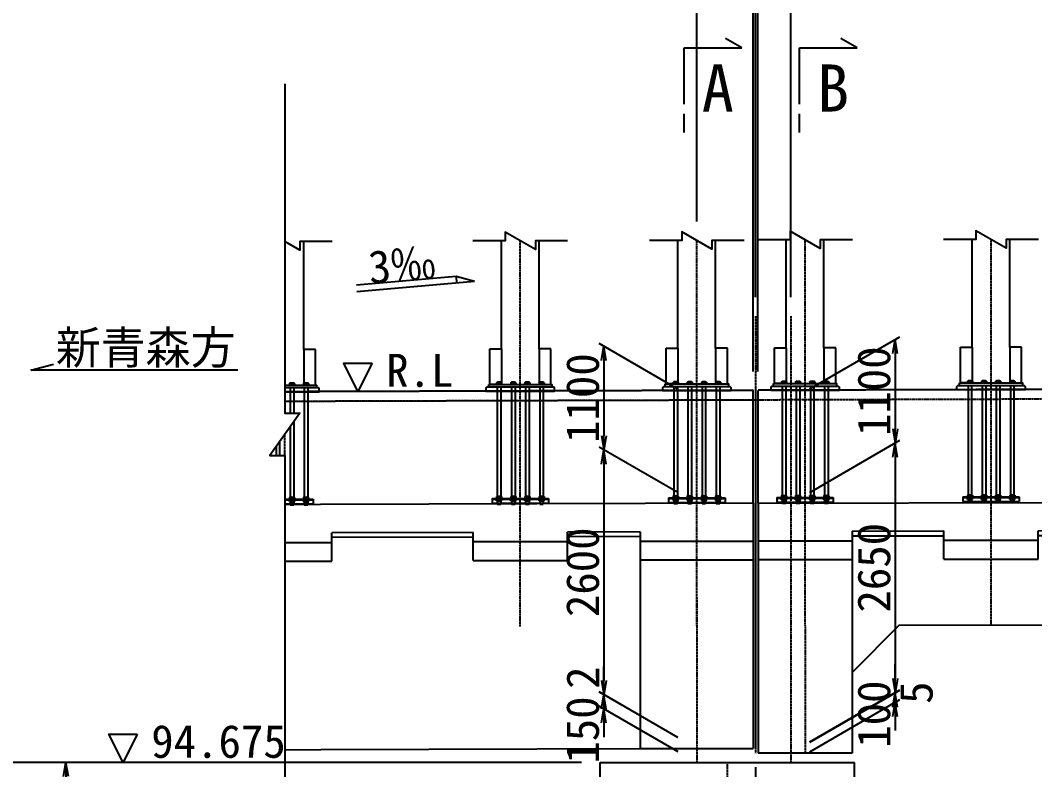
# Model space of a CAD drawing. Header units: millimetres. Extents: x -154198 to 210257, y -78304 to 147765.
# Drawn here: x 7135 to 17909, y -22296 to -14336 of the extents above; entities that cross this region are included whole.
import ezdxf
from ezdxf.enums import TextEntityAlignment as Align

# ---------------------------------------------------------------- set-up
doc = ezdxf.new("R2010")
doc.units = ezdxf.units.MM
doc.header["$LTSCALE"] = 0.25
doc.set_wipeout_variables(frame=1)
doc.linetypes.add('CENTER', pattern=[50.8, 31.75, -6.35, 6.35, -6.35])
doc.linetypes.add('HIDDEN', pattern=[9.525, 6.35, -3.175])
doc.layers.get('Defpoints').update_dxf_attribs({"color": 171})
for name, color, linetype in [('D-BMK', 2, 'CENTER'), ('D-BMK-軌道中心線', 6, 'CENTER'), ('D-DCR-HCH1', 4, 'Continuous'), ('D-STR-DIM', 7, 'Continuous'), ('D-STR-HTXT', 3, 'Continuous'), ('D-STR-STR1-上部工', 4, 'Continuous'), ('D-STR-STR1-下部工', 1, 'Continuous'), ('D-STR-STRD-プレート', 5, 'Continuous'), ('D-STR-STRD-ボルト', 5, 'Continuous'), ('D-STR-TXT', 3, 'Continuous')]:
    doc.layers.add(name, color=color, linetype=linetype)
doc.layers.add('D-WORK', color=191, linetype='Continuous', plot=False)
doc.styles.add('MSゴシック_10', font='MS Gothic.ttf')
doc.dimstyles.new('DIM-100', dxfattribs={"dimscale": 100, "dimtxt": 3.5, "dimasz": 1.5, "dimexe": 0.5, "dimexo": 2, "dimgap": 0.5, "dimtad": 1, "dimdec": 0, "dimzin": 0, "dimdsep": 46, "dimtxsty": 'MSゴシック_10', "dimblk": 'OPEN', "dimcen": 0.09, "dimclrd": 256, "dimclre": 256, "dimclrt": 3, "dimaunit": 1, "dimadec": 4, "dimazin": 0, "dimtfac": 1, "dimtdec": 0, "dimtix": 1, "dimtmove": 2, "dimatfit": 3, "dimldrblk": 'NONE', "dimfxl": 1, "dimtolj": 1, "dimtzin": 0, "dimarcsym": 0})

# ---------------------------------------------------------------- blocks, each defined once
blk = doc.blocks.new('_Open')
at = {"color": 0, "linetype": 'ByBlock', "lineweight": -2}
for p, q in [((-1, 0.167), (0, 0)), ((-1, -0.167), (0, 0)), ((0, 0), (-1, 0))]:
    blk.add_line(p, q, dxfattribs=at)
blk = doc.blocks.new('*D13')
at = {"layer": 'D-STR-DIM', "lineweight": -2, "transparency": 16777216}
for p, q in [((14120, -18253), (13284, -17770)), ((13334, -17949), (13334, -18749)), ((14120, -19353), (13284, -18870))]:
    blk.add_line(p, q, dxfattribs=at)
at = {"layer": 'Defpoints', "color": 0, "transparency": 16777216}
for p in [(14320, -18368), (13334, -18899), (14320, -19468)]:
    blk.add_point(p, dxfattribs=at)
at = {"layer": 'D-STR-DIM', "lineweight": -2, "transparency": 16777216, "xscale": 150, "yscale": 150, "zscale": 150}
for p, rotation in [((13334, -17799), 90), ((13334, -18899), 270)]:
    blk.add_blockref('_Open', p, dxfattribs=dict(at, rotation=rotation))
at = {"layer": 'D-STR-DIM', "color": 3, "transparency": 16777216, "insert": (13109, -18349), "char_height": 350, "attachment_point": 5, "rotation": 90, "style": 'MSゴシック_10'}
blk.add_mtext('\\A1;1100', dxfattribs=at)
blk = doc.blocks.new('_None')
blk = doc.blocks.new('*D14')
at = {"layer": 'D-STR-DIM', "lineweight": -2, "transparency": 16777216}
for p, q in [((14120, -19353), (13284, -18870)), ((13334, -19049), (13334, -21349)), ((14120, -21953), (13284, -21470))]:
    blk.add_line(p, q, dxfattribs=at)
at = {"layer": 'Defpoints', "color": 0, "transparency": 16777216}
for p in [(14320, -19468), (13334, -21499), (14320, -22068)]:
    blk.add_point(p, dxfattribs=at)
at = {"layer": 'D-STR-DIM', "lineweight": -2, "transparency": 16777216, "xscale": 150, "yscale": 150, "zscale": 150}
for p, rotation in [((13334, -18899), 90), ((13334, -21499), 270)]:
    blk.add_blockref('_Open', p, dxfattribs=dict(at, rotation=rotation))
at = {"layer": 'D-STR-DIM', "color": 3, "transparency": 16777216, "insert": (13109, -20199), "char_height": 350, "attachment_point": 5, "rotation": 90, "style": 'MSゴシック_10'}
blk.add_mtext('\\A1;2600', dxfattribs=at)
blk = doc.blocks.new('*D15')
at = {"layer": 'D-STR-DIM', "lineweight": -2, "transparency": 16777216}
for p, q in [((13334, -21349), (13334, -21199)), ((14120, -21953), (13284, -21470)), ((14120, -21955), (13284, -21471)), ((13334, -21500), (13334, -21499)), ((13334, -21650), (13334, -21800))]:
    blk.add_line(p, q, dxfattribs=at)
at = {"layer": 'Defpoints', "color": 0, "transparency": 16777216}
for p in [(13334, -21499), (14320, -22068), (14320, -22070)]:
    blk.add_point(p, dxfattribs=at)
at = {"layer": 'D-STR-DIM', "lineweight": -2, "transparency": 16777216, "xscale": 150, "yscale": 150, "zscale": 150}
for p, rotation in [((13334, -21499), 270), ((13334, -21500), 90)]:
    blk.add_blockref('_Open', p, dxfattribs=dict(at, rotation=rotation))
at = {"layer": 'D-STR-DIM', "color": 3, "transparency": 16777216, "insert": (13109, -21319), "char_height": 350, "attachment_point": 5, "rotation": 90, "style": 'MSゴシック_10'}
blk.add_mtext('\\A1;2', dxfattribs=at)
blk = doc.blocks.new('*D16')
at = {"layer": 'D-STR-DIM', "lineweight": -2, "transparency": 16777216}
for p, q in [((15520, -18250), (16478, -17697)), ((16428, -17876), (16428, -18676)), ((15520, -19350), (16478, -18797))]:
    blk.add_line(p, q, dxfattribs=at)
at = {"layer": 'Defpoints', "color": 0, "transparency": 16777216}
for p in [(15320, -18365), (16428, -18826), (15320, -19465)]:
    blk.add_point(p, dxfattribs=at)
at = {"layer": 'D-STR-DIM', "lineweight": -2, "transparency": 16777216, "xscale": 150, "yscale": 150, "zscale": 150}
for p, rotation in [((16428, -17726), 90), ((16428, -18826), 270)]:
    blk.add_blockref('_Open', p, dxfattribs=dict(at, rotation=rotation))
at = {"layer": 'D-STR-DIM', "color": 3, "transparency": 16777216, "insert": (16203, -18276), "char_height": 350, "attachment_point": 5, "rotation": 90, "style": 'MSゴシック_10'}
blk.add_mtext('\\A1;1100', dxfattribs=at)
blk = doc.blocks.new('*D17')
at = {"layer": 'D-STR-DIM', "lineweight": -2, "transparency": 16777216}
for p, q in [((15520, -19350), (16478, -18797)), ((16428, -18976), (16428, -21326)), ((15520, -22000), (16478, -21447))]:
    blk.add_line(p, q, dxfattribs=at)
at = {"layer": 'Defpoints', "color": 0, "transparency": 16777216}
for p in [(15320, -19465), (16428, -21476), (15320, -22115)]:
    blk.add_point(p, dxfattribs=at)
at = {"layer": 'D-STR-DIM', "lineweight": -2, "transparency": 16777216, "xscale": 150, "yscale": 150, "zscale": 150}
for p, rotation in [((16428, -18826), 90), ((16428, -21476), 270)]:
    blk.add_blockref('_Open', p, dxfattribs=dict(at, rotation=rotation))
at = {"layer": 'D-STR-DIM', "color": 3, "transparency": 16777216, "insert": (16203, -20151), "char_height": 350, "attachment_point": 5, "rotation": 90, "style": 'MSゴシック_10'}
blk.add_mtext('\\A1;2650', dxfattribs=at)
blk = doc.blocks.new('*D18')
at = {"layer": 'D-STR-DIM', "lineweight": -2, "transparency": 16777216}
for p, q in [((13095, -22220), (6870, -22220)), ((6920, -22370), (6920, -29670)), ((11445, -29820), (6870, -29820))]:
    blk.add_line(p, q, dxfattribs=at)
at = {"layer": 'Defpoints', "color": 0, "transparency": 16777216}
for p in [(13295, -22220), (6920, -29820), (11645, -29820)]:
    blk.add_point(p, dxfattribs=at)
at = {"layer": 'D-STR-DIM', "lineweight": -2, "transparency": 16777216, "xscale": 150, "yscale": 150, "zscale": 150}
for p, rotation in [((6920, -22220), 90), ((6920, -29820), 270)]:
    blk.add_blockref('_Open', p, dxfattribs=dict(at, rotation=rotation))
at = {"layer": 'D-STR-DIM', "color": 3, "transparency": 16777216, "insert": (6695, -26020), "char_height": 350, "attachment_point": 5, "rotation": 90, "style": 'MSゴシック_10'}
blk.add_mtext('\\A1;7600', dxfattribs=at)
blk = doc.blocks.new('*D20')
at = {"layer": 'D-STR-DIM', "lineweight": -2, "transparency": 16777216}
for p, q in [((13095, -22220), (7570, -22220)), ((7620, -22370), (7620, -24070)), ((13095, -24220), (7570, -24220))]:
    blk.add_line(p, q, dxfattribs=at)
at = {"layer": 'Defpoints', "color": 0, "transparency": 16777216}
for p in [(13295, -22220), (7620, -24220), (13295, -24220)]:
    blk.add_point(p, dxfattribs=at)
at = {"layer": 'D-STR-DIM', "lineweight": -2, "transparency": 16777216, "xscale": 150, "yscale": 150, "zscale": 150}
for p, rotation in [((7620, -22220), 90), ((7620, -24220), 270)]:
    blk.add_blockref('_Open', p, dxfattribs=dict(at, rotation=rotation))
at = {"layer": 'D-STR-DIM', "color": 3, "transparency": 16777216, "insert": (7395, -23220), "char_height": 350, "attachment_point": 5, "rotation": 90, "style": 'MSゴシック_10'}
blk.add_mtext('\\A1;2000', dxfattribs=at)
blk = doc.blocks.new('*D23')
at = {"layer": 'D-STR-DIM', "lineweight": -2, "transparency": 16777216}
for p, q in [((14920, -18066), (14920, -13323)), ((14770, -13373), (10095, -13373))]:
    blk.add_line(p, q, dxfattribs=at)
at = {"layer": 'Defpoints', "color": 0, "transparency": 16777216}
for p in [(9945, -13373), (9945, -13373), (14920, -18266)]:
    blk.add_point(p, dxfattribs=at)
at = {"layer": 'D-STR-DIM', "lineweight": -2, "transparency": 16777216, "xscale": 150, "yscale": 150, "zscale": 150, "rotation": 180}
blk.add_blockref('_Open', (9945, -13373), dxfattribs=at)
at = {"layer": 'D-STR-DIM', "lineweight": -2, "transparency": 16777216, "xscale": 150, "yscale": 150, "zscale": 150}
blk.add_blockref('_Open', (14920, -13373), dxfattribs=at)
at = {"layer": 'D-STR-DIM', "color": 3, "transparency": 16777216, "insert": (12353, -13148), "char_height": 350, "attachment_point": 5, "style": 'MSゴシック_10'}
blk.add_mtext('\\A1;19950', dxfattribs=at)
blk = doc.blocks.new('*D24')
at = {"layer": 'D-STR-DIM', "lineweight": -2, "transparency": 16777216}
for p, q in [((14945, -17277), (14945, -12623)), ((15095, -12673), (19795, -12673))]:
    blk.add_line(p, q, dxfattribs=at)
at = {"layer": 'Defpoints', "color": 0, "transparency": 16777216}
for p in [(19945, -12673), (19945, -12673), (14945, -17477)]:
    blk.add_point(p, dxfattribs=at)
at = {"layer": 'D-STR-DIM', "lineweight": -2, "transparency": 16777216, "xscale": 150, "yscale": 150, "zscale": 150, "rotation": 180}
blk.add_blockref('_Open', (14945, -12673), dxfattribs=at)
at = {"layer": 'D-STR-DIM', "lineweight": -2, "transparency": 16777216, "xscale": 150, "yscale": 150, "zscale": 150}
blk.add_blockref('_Open', (19945, -12673), dxfattribs=at)
at = {"layer": 'D-STR-DIM', "color": 3, "transparency": 16777216, "insert": (17445, -12448), "char_height": 350, "attachment_point": 5, "style": 'MSゴシック_10'}
blk.add_mtext('\\A1;10000', dxfattribs=at)
blk = doc.blocks.new('*D25')
at = {"layer": 'D-STR-DIM', "lineweight": -2, "transparency": 16777216}
for p, q in [((14795, -12673), (10095, -12673)), ((14945, -17277), (14945, -12623))]:
    blk.add_line(p, q, dxfattribs=at)
at = {"layer": 'Defpoints', "color": 0, "transparency": 16777216}
for p in [(9945, -12673), (9945, -12673), (14945, -17477)]:
    blk.add_point(p, dxfattribs=at)
at = {"layer": 'D-STR-DIM', "lineweight": -2, "transparency": 16777216, "xscale": 150, "yscale": 150, "zscale": 150, "rotation": 180}
blk.add_blockref('_Open', (9945, -12673), dxfattribs=at)
at = {"layer": 'D-STR-DIM', "lineweight": -2, "transparency": 16777216, "xscale": 150, "yscale": 150, "zscale": 150}
blk.add_blockref('_Open', (14945, -12673), dxfattribs=at)
at = {"layer": 'D-STR-DIM', "color": 3, "transparency": 16777216, "insert": (12445, -12448), "char_height": 350, "attachment_point": 5, "style": 'MSゴシック_10'}
blk.add_mtext('\\A1;20000', dxfattribs=at)
blk = doc.blocks.new('*D26')
at = {"layer": 'D-STR-DIM', "lineweight": -2, "transparency": 16777216}
for p, q in [((14970, -18066), (14970, -13323)), ((15120, -13373), (19795, -13373))]:
    blk.add_line(p, q, dxfattribs=at)
at = {"layer": 'Defpoints', "color": 0, "transparency": 16777216}
for p in [(19945, -13373), (19945, -13373), (14970, -18266)]:
    blk.add_point(p, dxfattribs=at)
at = {"layer": 'D-STR-DIM', "lineweight": -2, "transparency": 16777216, "xscale": 150, "yscale": 150, "zscale": 150, "rotation": 180}
blk.add_blockref('_Open', (14970, -13373), dxfattribs=at)
at = {"layer": 'D-STR-DIM', "lineweight": -2, "transparency": 16777216, "xscale": 150, "yscale": 150, "zscale": 150}
blk.add_blockref('_Open', (19945, -13373), dxfattribs=at)
at = {"layer": 'D-STR-DIM', "color": 3, "transparency": 16777216, "insert": (17803, -13148), "char_height": 350, "attachment_point": 5, "style": 'MSゴシック_10'}
blk.add_mtext('\\A1;9950', dxfattribs=at)
blk = doc.blocks.new('*D27')
at = {"layer": 'D-STR-DIM', "lineweight": -2, "transparency": 16777216}
for p, q in [((14920, -18066), (14920, -13323)), ((14945, -17277), (14945, -13323)), ((14770, -13373), (14620, -13373)), ((14945, -13373), (14920, -13373)), ((15095, -13373), (15245, -13373))]:
    blk.add_line(p, q, dxfattribs=at)
at = {"layer": 'Defpoints', "color": 0, "transparency": 16777216}
for p in [(14920, -13373), (14945, -17477), (14920, -18266)]:
    blk.add_point(p, dxfattribs=at)
at = {"layer": 'D-STR-DIM', "lineweight": -2, "transparency": 16777216, "xscale": 150, "yscale": 150, "zscale": 150}
blk.add_blockref('_Open', (14920, -13373), dxfattribs=at)
at = {"layer": 'D-STR-DIM', "lineweight": -2, "transparency": 16777216, "xscale": 150, "yscale": 150, "zscale": 150, "rotation": 180}
blk.add_blockref('_Open', (14945, -13373), dxfattribs=at)
at = {"layer": 'D-STR-DIM', "color": 3, "transparency": 16777216, "insert": (14630, -13148), "char_height": 350, "attachment_point": 5, "style": 'MSゴシック_10'}
blk.add_mtext('\\A1;25', dxfattribs=at)
blk = doc.blocks.new('*D28')
at = {"layer": 'D-STR-DIM', "lineweight": -2, "transparency": 16777216}
for p, q in [((14945, -17277), (14945, -13323)), ((14970, -18066), (14970, -13323)), ((14795, -13373), (14645, -13373)), ((14970, -13373), (14945, -13373)), ((15120, -13373), (15270, -13373))]:
    blk.add_line(p, q, dxfattribs=at)
at = {"layer": 'Defpoints', "color": 0, "transparency": 16777216}
for p in [(14945, -13373), (14945, -17477), (14970, -18266)]:
    blk.add_point(p, dxfattribs=at)
at = {"layer": 'D-STR-DIM', "lineweight": -2, "transparency": 16777216, "xscale": 150, "yscale": 150, "zscale": 150}
blk.add_blockref('_Open', (14945, -13373), dxfattribs=at)
at = {"layer": 'D-STR-DIM', "lineweight": -2, "transparency": 16777216, "xscale": 150, "yscale": 150, "zscale": 150, "rotation": 180}
blk.add_blockref('_Open', (14970, -13373), dxfattribs=at)
at = {"layer": 'D-STR-DIM', "color": 3, "transparency": 16777216, "insert": (15250, -13148), "char_height": 350, "attachment_point": 5, "style": 'MSゴシック_10'}
blk.add_mtext('\\A1;25', dxfattribs=at)
blk = doc.blocks.new('*D29')
at = {"layer": 'D-STR-DIM', "lineweight": -2, "transparency": 16777216}
for p, q in [((15320, -17277), (15320, -14023)), ((15470, -14073), (19795, -14073))]:
    blk.add_line(p, q, dxfattribs=at)
at = {"layer": 'Defpoints', "color": 0, "transparency": 16777216}
for p in [(19945, -14073), (19945, -14073), (15320, -17477)]:
    blk.add_point(p, dxfattribs=at)
at = {"layer": 'D-STR-DIM', "lineweight": -2, "transparency": 16777216, "xscale": 150, "yscale": 150, "zscale": 150, "rotation": 180}
blk.add_blockref('_Open', (15320, -14073), dxfattribs=at)
at = {"layer": 'D-STR-DIM', "lineweight": -2, "transparency": 16777216, "xscale": 150, "yscale": 150, "zscale": 150}
blk.add_blockref('_Open', (19945, -14073), dxfattribs=at)
at = {"layer": 'D-STR-DIM', "color": 3, "transparency": 16777216, "insert": (17633, -13848), "char_height": 350, "attachment_point": 5, "style": 'MSゴシック_10'}
blk.add_mtext('\\A1;9250', dxfattribs=at)
blk = doc.blocks.new('*D30')
at = {"layer": 'D-STR-DIM', "lineweight": -2, "transparency": 16777216}
for p, q in [((14320, -16473), (14320, -14023)), ((14770, -14073), (14470, -14073)), ((14920, -18066), (14920, -14023))]:
    blk.add_line(p, q, dxfattribs=at)
at = {"layer": 'Defpoints', "color": 0, "transparency": 16777216}
for p in [(14320, -14073), (14320, -16673), (14920, -18266)]:
    blk.add_point(p, dxfattribs=at)
at = {"layer": 'D-STR-DIM', "lineweight": -2, "transparency": 16777216, "xscale": 150, "yscale": 150, "zscale": 150, "rotation": 180}
blk.add_blockref('_Open', (14320, -14073), dxfattribs=at)
at = {"layer": 'D-STR-DIM', "lineweight": -2, "transparency": 16777216, "xscale": 150, "yscale": 150, "zscale": 150}
blk.add_blockref('_Open', (14920, -14073), dxfattribs=at)
at = {"layer": 'D-STR-DIM', "color": 3, "transparency": 16777216, "insert": (14470, -13848), "char_height": 350, "attachment_point": 5, "style": 'MSゴシック_10'}
blk.add_mtext('\\A1;600', dxfattribs=at)
blk = doc.blocks.new('*D31')
at = {"layer": 'D-STR-DIM', "lineweight": -2, "transparency": 16777216}
for p, q in [((14820, -14073), (14670, -14073)), ((14970, -18066), (14970, -14023)), ((14970, -14073), (15320, -14073)), ((15320, -17277), (15320, -14023)), ((15470, -14073), (15620, -14073))]:
    blk.add_line(p, q, dxfattribs=at)
at = {"layer": 'Defpoints', "color": 0, "transparency": 16777216}
for p in [(15320, -14073), (15320, -17477), (14970, -18266)]:
    blk.add_point(p, dxfattribs=at)
at = {"layer": 'D-STR-DIM', "lineweight": -2, "transparency": 16777216, "xscale": 150, "yscale": 150, "zscale": 150}
blk.add_blockref('_Open', (14970, -14073), dxfattribs=at)
at = {"layer": 'D-STR-DIM', "lineweight": -2, "transparency": 16777216, "xscale": 150, "yscale": 150, "zscale": 150, "rotation": 180}
blk.add_blockref('_Open', (15320, -14073), dxfattribs=at)
at = {"layer": 'D-STR-DIM', "color": 3, "transparency": 16777216, "insert": (15374, -13848), "char_height": 350, "attachment_point": 5, "style": 'MSゴシック_10'}
blk.add_mtext('\\A1;350', dxfattribs=at)
blk = doc.blocks.new('*D32')
at = {"layer": 'D-STR-DIM', "lineweight": -2, "transparency": 16777216}
for p, q in [((14170, -14073), (10095, -14073)), ((14320, -16473), (14320, -14023))]:
    blk.add_line(p, q, dxfattribs=at)
at = {"layer": 'Defpoints', "color": 0, "transparency": 16777216}
for p in [(9945, -14073), (9945, -14073), (14320, -16673)]:
    blk.add_point(p, dxfattribs=at)
at = {"layer": 'D-STR-DIM', "lineweight": -2, "transparency": 16777216, "xscale": 150, "yscale": 150, "zscale": 150, "rotation": 180}
blk.add_blockref('_Open', (9945, -14073), dxfattribs=at)
at = {"layer": 'D-STR-DIM', "lineweight": -2, "transparency": 16777216, "xscale": 150, "yscale": 150, "zscale": 150}
blk.add_blockref('_Open', (14320, -14073), dxfattribs=at)
at = {"layer": 'D-STR-DIM', "color": 3, "transparency": 16777216, "insert": (12133, -13848), "char_height": 350, "attachment_point": 5, "style": 'MSゴシック_10'}
blk.add_mtext('\\A1;18850', dxfattribs=at)
blk = doc.blocks.new('第2朝里川温泉Bv_P1')
at = {"layer": 'D-BMK'}
blk.add_line((300, -13453.675), (300, -3853.675), dxfattribs=at)
at = {"layer": 'D-STR-STR1-下部工'}
for p, q in [((-1050, -3853.675), (1650, -3853.675)), ((-1050, -5853.675), (-1050, -3853.675)), ((1650, -5853.675), (1650, -3853.675)), ((-1050, -5853.675), (1650, -5853.675)), ((-1050, -5853.675), (-700, -6553.675)), ((1650, -5853.675), (1300, -6553.675)), ((-700, -6553.675), (1300, -6553.675)), ((-700, -11453.675), (-700, -6553.675)), ((1300, -11453.675), (1300, -6553.675)), ((3300, -11453.675), (-2700, -11453.675)), ((-2700, -11453.675), (-2700, -13453.675)), ((3300, -13453.675), (3300, -11453.675)), ((-2700, -13453.675), (3300, -13453.675))]:
    blk.add_line(p, q, dxfattribs=at)
at = {"layer": 'D-STR-STR1-下部工', "color": 4, "linetype": 'HIDDEN'}
blk.add_lwpolyline([(-2800, -13553.675), (3400, -13553.675), (3400, -13453.675), (-2800, -13453.675)], close=True, dxfattribs=at)
blk = doc.blocks.new('*U45')
at = {"color": 4}
for p, q in [((-22, 0), (-19.59, 0.65)), ((0, 0), (-22, 0))]:
    blk.add_line(p, q, dxfattribs=at)
at = {"style": 'MSゴシック_10'}
for tag, p in [('起点', (-9.79, 0.65)), ('終点', (121.05, 0.65))]:
    blk.add_attdef(tag, text='', height=3.5, dxfattribs=at).set_placement(p, align=Align.CENTER)
blk = doc.blocks.new('ボルト側面')
at = {"layer": 'D-STR-STRD-ボルト', "color": 0, "ltscale": 10}
for p, q in [((-251, 18), (-248, 20)), ((-251, 18), (-251, 0)), ((-251, 0), (-198, 0)), ((-248, 20), (-202, 20)), ((-243, 26), (-207, 26)), ((-243, 26), (-243, 20)), ((-240, 18), (-240, 0)), ((-209, 18), (-209, 0)), ((-207, 26), (-207, 20)), ((-198, 18), (-202, 20)), ((-198, 18), (-198, 0)), ((-101, 18), (-98, 20)), ((-101, 18), (-101, 0)), ((-101, 0), (-48, 0)), ((-98, 20), (-52, 20)), ((-93, 26), (-57, 26)), ((-93, 26), (-93, 20)), ((-90, 18), (-90, 0)), ((-59, 18), (-59, 0)), ((-57, 26), (-57, 20)), ((-48, 18), (-52, 20)), ((-48, 18), (-48, 0)), ((49, 18), (52, 20)), ((49, 18), (49, 0)), ((49, 0), (102, 0)), ((52, 20), (98, 20)), ((57, 26), (93, 26)), ((57, 26), (57, 20)), ((60, 18), (60, 0)), ((91, 18), (91, 0)), ((93, 26), (93, 20)), ((102, 18), (98, 20)), ((102, 18), (102, 0)), ((199, 18), (202, 20)), ((199, 18), (199, 0)), ((199, 0), (252, 0)), ((202, 20), (248, 20)), ((207, 26), (243, 26)), ((207, 26), (207, 20)), ((210, 18), (210, 0)), ((241, 18), (241, 0)), ((243, 26), (243, 20)), ((252, 18), (248, 20)), ((252, 18), (252, 0)), ((-244, -30), (-244, -1270)), ((-206, -30), (-206, -1270)), ((-94, -30), (-94, -1270)), ((-56, -30), (-56, -1270)), ((56, -30), (56, -1270)), ((94, -30), (94, -1270)), ((206, -30), (206, -1270)), ((244, -30), (244, -1270)), ((-300, -1210), (300, -1210)), ((-300, -1210), (-300, -1260)), ((-300, -1218), (300, -1218)), ((-300, -1260), (300, -1260)), ((-251, -1192), (-248, -1190)), ((-251, -1192), (-251, -1210)), ((-251, -1210), (-198, -1210)), ((-251, -1236), (-251, -1218)), ((-251, -1218), (-198, -1218)), ((-251, -1236), (-248, -1238)), ((-248, -1190), (-202, -1190)), ((-248, -1238), (-202, -1238)), ((-244, -1270), (-206, -1270)), ((-240, -1192), (-240, -1210)), ((-240, -1236), (-240, -1218)), ((-209, -1192), (-209, -1210)), ((-209, -1236), (-209, -1218)), ((-198, -1192), (-202, -1190)), ((-198, -1236), (-202, -1238)), ((-198, -1192), (-198, -1210)), ((-198, -1236), (-198, -1218)), ((-101, -1192), (-98, -1190)), ((-101, -1192), (-101, -1210)), ((-101, -1210), (-48, -1210)), ((-101, -1236), (-101, -1218)), ((-101, -1218), (-48, -1218)), ((-101, -1236), (-98, -1238)), ((-98, -1190), (-52, -1190)), ((-98, -1238), (-52, -1238)), ((-94, -1270), (-56, -1270)), ((-90, -1192), (-90, -1210)), ((-90, -1236), (-90, -1218)), ((-59, -1192), (-59, -1210)), ((-59, -1236), (-59, -1218)), ((-48, -1192), (-52, -1190)), ((-48, -1236), (-52, -1238)), ((-48, -1192), (-48, -1210)), ((-48, -1236), (-48, -1218)), ((49, -1192), (52, -1190)), ((49, -1192), (49, -1210)), ((49, -1210), (102, -1210)), ((49, -1236), (49, -1218)), ((49, -1218), (102, -1218)), ((49, -1236), (52, -1238)), ((52, -1190), (98, -1190)), ((52, -1238), (98, -1238)), ((56, -1270), (94, -1270)), ((60, -1192), (60, -1210)), ((60, -1236), (60, -1218)), ((91, -1192), (91, -1210)), ((91, -1236), (91, -1218)), ((102, -1192), (98, -1190)), ((102, -1236), (98, -1238)), ((102, -1192), (102, -1210)), ((102, -1236), (102, -1218)), ((199, -1192), (202, -1190)), ((199, -1192), (199, -1210)), ((199, -1210), (252, -1210)), ((199, -1236), (199, -1218)), ((199, -1218), (252, -1218)), ((199, -1236), (202, -1238)), ((202, -1190), (248, -1190)), ((202, -1238), (248, -1238)), ((206, -1270), (244, -1270)), ((210, -1192), (210, -1210)), ((210, -1236), (210, -1218)), ((241, -1192), (241, -1210)), ((241, -1236), (241, -1218)), ((252, -1192), (248, -1190)), ((252, -1236), (248, -1238)), ((252, -1192), (252, -1210)), ((252, -1236), (252, -1218)), ((300, -1210), (300, -1260))]:
    blk.add_line(p, q, dxfattribs=at)
for centre, radius, start, end in [((-249, 3), 17.2, 62.0571, 88.216), ((-225, -41), 61.1, 75.2952, 104.7048), ((-201, 3), 17.2, 91.784, 117.9429), ((-99, 3), 17.2, 62.0571, 88.216), ((-75, -41), 61.1, 75.2952, 104.7048), ((-51, 3), 17.2, 91.784, 117.9429), ((51, 3), 17.2, 62.0571, 88.216), ((75, -41), 61.1, 75.2952, 104.7048), ((99, 3), 17.2, 91.784, 117.9429), ((201, 3), 17.2, 62.0571, 88.216), ((225, -41), 61.1, 75.2952, 104.7048), ((249, 3), 17.2, 91.784, 117.9429), ((-249, -1207), 17.2, 62.0571, 88.216), ((-249, -1220), 17.2, 271.784, 297.9429), ((-225, -1251), 61.1, 75.2952, 104.7048), ((-225, -1176), 61.1, 255.2952, 284.7048), ((-201, -1207), 17.2, 91.784, 117.9429), ((-201, -1220), 17.2, 242.0571, 268.216), ((-99, -1207), 17.2, 62.0571, 88.216), ((-99, -1220), 17.2, 271.784, 297.9429), ((-75, -1251), 61.1, 75.2952, 104.7048), ((-75, -1176), 61.1, 255.2952, 284.7048), ((-51, -1207), 17.2, 91.784, 117.9429), ((-51, -1220), 17.2, 242.0571, 268.216), ((51, -1207), 17.2, 62.0571, 88.216), ((51, -1220), 17.2, 271.784, 297.9429), ((75, -1251), 61.1, 75.2952, 104.7048), ((75, -1176), 61.1, 255.2952, 284.7048), ((99, -1207), 17.2, 91.784, 117.9429), ((99, -1220), 17.2, 242.0571, 268.216), ((201, -1207), 17.2, 62.0571, 88.216), ((201, -1220), 17.2, 271.784, 297.9429), ((225, -1251), 61.1, 75.2952, 104.7048), ((225, -1176), 61.1, 255.2952, 284.7048), ((249, -1207), 17.2, 91.784, 117.9429), ((249, -1220), 17.2, 242.0571, 268.216)]:
    blk.add_arc(centre, radius, start, end, dxfattribs=at)
blk = doc.blocks.new('*U109')
at = {"color": 0, "linetype": 'ByBlock'}
for p, q in [((-200, 450), (-200, 1595)), ((200, 450), (200, 1595))]:
    blk.add_line(p, q, dxfattribs=at)
at = {"layer": 'D-BMK'}
blk.add_line((0, -2500), (0, 1595), dxfattribs=at)
at = {"layer": 'D-STR-HTXT', "color": 4}
blk.add_lwpolyline([(503, 1595), (160, 1595), (160, 1503), (-160, 1687), (-160, 1595), (-503, 1595)], dxfattribs=at)
at = {"layer": 'D-STR-STRD-プレート', "color": 0}
for points in [[(-325, 450), (-200, 450), (-200, 70), (-325, 70)], [(325, 450), (200, 450), (200, 70), (325, 70)], [(-365, 0), (365, 0), (365, 30), (355, 40), (-355, 40), (-365, 30)], [(-335, 70), (335, 70), (335, 40), (-335, 40)]]:
    blk.add_lwpolyline(points, close=True, dxfattribs=at)
at = {"color": 0}
blk.add_blockref('ボルト側面', (0, 70), dxfattribs=at)
blk = doc.blocks.new('*U175')
at = {"linetype": 'HIDDEN'}
for p, q in [((9975, 130), (25, 100)), ((9975, -1070), (9975, 130)), ((25, -1100), (25, 100))]:
    blk.add_line(p, q, dxfattribs=at)
for p, q in [((25, -1100), (9975, -1070)), ((9975, -1070), (9975, -2370)), ((25, -1100), (25, -3754)), ((1025, -1397), (2000, -1394)), ((1025, -1397), (1025, -3754)), ((2000, -1693), (2000, -1394)), ((3000, -1391), (4500, -1387)), ((3000, -1693), (3000, -1391)), ((4500, -1685), (4500, -1387)), ((5500, -1384), (7000, -1379)), ((5500, -1685), (5500, -1384)), ((7000, -1678), (7000, -1379)), ((8000, -1376), (8975, -1373)), ((8000, -1678), (8000, -1376)), ((8975, -1373), (8975, -1672)), ((25, -1498), (1025, -1498)), ((1025, -1447), (2000, -1444)), ((2000, -1493), (3000, -1493)), ((3000, -1441), (4500, -1437)), ((4500, -1485), (5500, -1485)), ((5500, -1434), (7000, -1429)), ((7000, -1478), (8000, -1478)), ((8000, -1426), (8975, -1423)), ((8975, -1472), (9975, -1472)), ((25, -1698), (1025, -1698)), ((2000, -1693), (3000, -1693)), ((4500, -1685), (5500, -1685)), ((7000, -1678), (8000, -1678)), ((8975, -1672), (9975, -1672)), ((8975, -1672), (8975, -2373)), ((1525, -2395), (9975, -2370)), ((9975, -2373), (9975, -2370)), ((1525, -2395), (1025, -2897)), ((8975, -2373), (9975, -2373)), ((25, -3750), (1025, -3747)), ((1025, -3754), (25, -3754))]:
    blk.add_line(p, q)
at = {"layer": 'D-BMK'}
for p, q in [((0, 889), (0, -3754)), ((375, 889), (375, -3754)), ((9625, 640), (9625, -2370)), ((10000, 640), (10000, -2370)), ((525, -2398), (525, -3754))]:
    blk.add_line(p, q, dxfattribs=at)
at = {"color": 0}
for p in [(525, 102), (2500, 108), (5000, 115), (7500, 122), (9475, 128)]:
    blk.add_blockref('*U109', p, dxfattribs=at)
blk = doc.blocks.new('A$Ceda901f1')
at = {"layer": 'D-STR-HTXT', "color": 4}
for q in [(428, 110), (-625, -55)]:
    blk.add_line((625, 55), q, dxfattribs=at)
at = {"layer": 'D-WORK'}
for q in [(-631, 17), (434, 38)]:
    blk.add_line((428, 110), q, dxfattribs=at)
at = {"layer": 'D-STR-HTXT', "color": 3, "style": 'MSゴシック_10'}
blk.add_text('3‰', height=350, rotation=5, dxfattribs=at).set_placement((-132, 61), align=Align.CENTER)
blk = doc.blocks.new('*D50')
at = {"layer": 'D-STR-DIM', "lineweight": -2, "transparency": 16777216}
for p, q in [((16428, -21326), (16428, -21176)), ((15520, -22000), (16478, -21447)), ((15520, -22005), (16478, -21452)), ((16428, -21481), (16428, -21476)), ((16428, -21631), (16428, -21781))]:
    blk.add_line(p, q, dxfattribs=at)
at = {"layer": 'Defpoints', "color": 0, "transparency": 16777216}
for p in [(16428, -21476), (15320, -22115), (15320, -22120)]:
    blk.add_point(p, dxfattribs=at)
at = {"layer": 'D-STR-DIM', "lineweight": -2, "transparency": 16777216, "xscale": 150, "yscale": 150, "zscale": 150}
for p, rotation in [((16428, -21476), 270), ((16428, -21481), 90)]:
    blk.add_blockref('_Open', p, dxfattribs=dict(at, rotation=rotation))
at = {"layer": 'D-STR-DIM', "color": 3, "transparency": 16777216, "char_height": 350, "attachment_point": 5, "rotation": 90, "style": 'MSゴシック_10'}
for s, insert in [('\\A1;5', (16653, -21478)), ('\\A1;', (16203, -21478))]:
    blk.add_mtext(s, dxfattribs=dict(at, insert=insert))
blk = doc.blocks.new('*D51')
at = {"layer": 'D-STR-DIM', "lineweight": -2, "transparency": 16777216}
for p, q in [((16428, -21331), (16428, -21181)), ((15520, -22005), (16478, -21452)), ((16428, -21481), (16428, -21581)), ((15520, -22105), (16478, -21552)), ((16428, -21731), (16428, -21881))]:
    blk.add_line(p, q, dxfattribs=at)
at = {"layer": 'Defpoints', "color": 0, "transparency": 16777216}
for p in [(16428, -21581), (15320, -22120), (15320, -22220)]:
    blk.add_point(p, dxfattribs=at)
at = {"layer": 'D-STR-DIM', "lineweight": -2, "transparency": 16777216, "xscale": 150, "yscale": 150, "zscale": 150}
for p, rotation in [((16428, -21481), 270), ((16428, -21581), 90)]:
    blk.add_blockref('_Open', p, dxfattribs=dict(at, rotation=rotation))
at = {"layer": 'D-STR-DIM', "color": 3, "transparency": 16777216, "insert": (16203, -21706), "char_height": 350, "attachment_point": 5, "rotation": 90, "style": 'MSゴシック_10'}
blk.add_mtext('\\A1;100', dxfattribs=at)
blk = doc.blocks.new('鋼製シェルター支柱_1x1.3')
at = {"color": 0}
for p, q in [((-200, 450), (-200, 1595)), ((200, 450), (200, 1595))]:
    blk.add_line(p, q, dxfattribs=at)
at = {"layer": 'D-BMK'}
blk.add_line((0, -2500), (0, 1595), dxfattribs=at)
at = {"layer": 'D-STR-HTXT', "color": 4}
blk.add_lwpolyline([(503, 1595), (160, 1595), (160, 1503), (-160, 1687), (-160, 1595), (-503, 1595)], dxfattribs=at)
at = {"layer": 'D-STR-STRD-プレート', "color": 0}
for points in [[(-325, 450), (-200, 450), (-200, 70), (-325, 70)], [(325, 450), (200, 450), (200, 70), (325, 70)], [(-365, 0), (365, 0), (365, 30), (355, 40), (-355, 40), (-365, 30)], [(-335, 70), (335, 70), (335, 40), (-335, 40)]]:
    blk.add_lwpolyline(points, close=True, dxfattribs=at)
at = {"color": 0}
blk.add_blockref('ボルト側面', (0, 70), dxfattribs=at)
blk = doc.blocks.new('*U112')
at = {"linetype": 'HIDDEN'}
for p, q in [((19975, 159.925), (25, 100.075)), ((19975, -1040.075), (19975, 159.925)), ((12000, -1462.5), (13000, -1462.5)), ((14500, -1455), (15500, -1455)), ((17000, -1447.5), (18000, -1447.5)), ((18775, -1441.875), (19975, -1441.875))]:
    blk.add_line(p, q, dxfattribs=at)
for p, q in [((19975, -1040.075), (25, -1099.925)), ((19975, -1040.075), (19975, -3643.675)), ((14500, -1356.5), (13000, -1361)), ((13000, -1662.5), (13000, -1361)), ((14500, -1655), (14500, -1356.5)), ((17000, -1349), (15500, -1353.5)), ((15500, -1655), (15500, -1353.5)), ((17000, -1399), (15500, -1403.5)), ((17000, -1647.5), (17000, -1349)), ((18775, -1343.675), (18000, -1346)), ((18000, -1647.5), (18000, -1346)), ((18775, -1393.675), (18000, -1396)), ((18775, -1343.675), (18775, -3643.675)), ((14500, -1406.5), (13000, -1411)), ((12000, -1662.5), (13000, -1662.5)), ((14500, -1655), (15500, -1655)), ((17000, -1647.5), (18000, -1647.5)), ((18775, -1641.875), (19975, -1641.875)), ((25, -3699.925), (19975, -3640.075)), ((18775, -3643.675), (19975, -3643.675))]:
    blk.add_line(p, q)
at = {"layer": 'D-BMK'}
for p, q in [((20000, 160), (20000, -3640)), ((19375, -2041.875), (19375, -3643.675))]:
    blk.add_line(p, q, dxfattribs=at)
at = {"layer": 'D-WORK'}
blk.add_line((0, 0), (19975, 59.925), dxfattribs=at)
for p in [(15000, 145), (17500, 152.5), (19375, 158.125), (12500, 137.5)]:
    blk.add_blockref('鋼製シェルター支柱_1x1.3', p)
blk = doc.blocks.new('*D53')
at = {"layer": 'D-STR-DIM', "lineweight": -2, "transparency": 16777216}
for p, q in [((13334, -21350), (13334, -21200)), ((14120, -21955), (13284, -21471)), ((13334, -21500), (13334, -21650)), ((14121, -22105), (13284, -21621)), ((13334, -21800), (13334, -21950))]:
    blk.add_line(p, q, dxfattribs=at)
at = {"layer": 'Defpoints', "color": 0, "transparency": 16777216}
for p in [(13334, -21650), (14320, -22070), (14321, -22220)]:
    blk.add_point(p, dxfattribs=at)
at = {"layer": 'D-STR-DIM', "lineweight": -2, "transparency": 16777216, "xscale": 150, "yscale": 150, "zscale": 150}
for p, rotation in [((13334, -21500), 270), ((13334, -21650), 90)]:
    blk.add_blockref('_Open', p, dxfattribs=dict(at, rotation=rotation))
at = {"layer": 'D-STR-DIM', "color": 3, "transparency": 16777216, "insert": (13109, -21875), "char_height": 350, "attachment_point": 5, "rotation": 90, "style": 'MSゴシック_10'}
blk.add_mtext('\\A1;150', dxfattribs=at)
blk = doc.blocks.new('▽付文字')
at = {"color": 4, "ltscale": 100, "transparency": 16777216}
blk.add_lwpolyline([(1.5, 3), (0, 0), (-1.5, 3)], close=True, dxfattribs=at)
at = {"ltscale": 7.5, "transparency": 16777216, "style": 'MSゴシック_10'}
blk.add_attdef('R.L', (3, 0.5), '', height=3.5, dxfattribs=at)
blk = doc.blocks.new('*D105')
at = {"layer": 'D-STR-DIM', "lineweight": -2, "transparency": 16777216}
for p, q in [((14945, -22270), (14945, -23899)), ((14645, -22420), (14645, -23899)), ((14495, -23849), (14345, -23849)), ((14645, -23849), (14945, -23849)), ((15095, -23849), (15245, -23849))]:
    blk.add_line(p, q, dxfattribs=at)
at = {"layer": 'Defpoints', "color": 0, "transparency": 16777216}
for p in [(14945, -22070), (14645, -22220), (14945, -23849)]:
    blk.add_point(p, dxfattribs=at)
at = {"layer": 'D-STR-DIM', "lineweight": -2, "transparency": 16777216, "xscale": 150, "yscale": 150, "zscale": 150}
blk.add_blockref('_Open', (14645, -23849), dxfattribs=at)
at = {"layer": 'D-STR-DIM', "lineweight": -2, "transparency": 16777216, "xscale": 150, "yscale": 150, "zscale": 150, "rotation": 180}
blk.add_blockref('_Open', (14945, -23849), dxfattribs=at)
at = {"layer": 'D-STR-DIM', "color": 3, "transparency": 16777216, "insert": (14795, -23624), "char_height": 350, "attachment_point": 5, "style": 'MSゴシック_10'}
blk.add_mtext('\\A1;300', dxfattribs=at)

msp = doc.modelspace()

# ---------------------------------------------------------------- linework, layer by layer
at = {"layer": 'D-BMK'}
for p, q in [((14320.4, -22070.1), (14320.4, -22220.1)), ((15320.4, -22115.3), (15320.4, -22221.9))]:
    msp.add_line(p, q, dxfattribs=at)
at = {"layer": 'D-BMK-軌道中心線'}
msp.add_line((-154197.9, -18873.8), (210257.3, -17780.5), dxfattribs=at)
at = {"layer": 'D-STR-TXT'}
for p, q in [((14799.2, -14628.5), (14626, -14528.5)), ((16023.7, -14628.5), (15850.5, -14528.5)), ((14185.4, -15228.5), (14185.4, -14628.5)), ((14185.4, -14628.5), (14799.2, -14628.5)), ((15409.9, -14628.5), (16023.7, -14628.5)), ((15409.9, -15228.5), (15409.9, -14628.5)), ((14185.4, -15528.5), (14185.4, -15328.5)), ((15409.9, -15528.5), (15409.9, -15328.5))]:
    msp.add_line(p, q, dxfattribs=at)

# ---------------------------------------------------------------- block references
at = {"layer": 'D-STR-HTXT'}
msp.add_blockref('A$Ceda901f1', (11335.2, -17166.9), dxfattribs=at)
at = {"layer": 'D-STR-HTXT', "color": 7, "xscale": 100, "yscale": 100, "zscale": 100}
msp.add_blockref('▽付文字', (10720.7, -18279.1), dxfattribs=at).add_auto_attribs({'R.L': 'R.L'})
at = {"layer": 'D-STR-STR1-上部工'}
for name, p in [('*U112', (-5054.6, -18426.4)), ('*U175', (14945.4, -18366.4))]:
    msp.add_blockref(name, p, dxfattribs=at)
at = {"layer": 'D-STR-STR1-下部工'}
msp.add_blockref('第2朝里川温泉Bv_P1', (14345.4, -18366.4), dxfattribs=at)

# ---------------------------------------------------------------- texts
at = {"layer": 'D-STR-TXT', "style": 'MSゴシック_10'}
for s, p in [('A', (14543.4, -15455.1)), ('B', (15767.9, -15455.1))]:
    msp.add_text(s, height=500, dxfattribs=at).set_placement(p, align=Align.BOTTOM_CENTER)

# ---------------------------------------------------------------- dimensions: what is measured, and where the dimension line sits
at = {"layer": 'D-STR-DIM'}
for base, p1, p2, text, picture, middle in [((19945.4, -12673.3), (14945.4, -17477.4), (19945.4, -12673.3), '10000', '*D24', (17445.4, -12448.3)), ((19945.4, -14073.3), (15320.4, -17477.4), (19945.4, -14073.3), '9250', '*D29', (17632.9, -13848.3))]:
    dim = msp.add_linear_dim(base=base, p1=p1, p2=p2, angle=180, text=text, dimstyle='DIM-100', override={"dimse2": 1}, dxfattribs=at)
    dim.commit()
    dim.dimension.update_dxf_attribs({"geometry": picture, "text_midpoint": middle})
for base, p1, p2, angle, picture, middle in [((14920.4, -13373.3), (14945.4, -17477.4), (14920.4, -18266.5), 180, '*D27', (14630.4, -13148.3)), ((14945.4, -13373.3), (14970.4, -18266.3), (14945.4, -17477.4), 180, '*D28', (15250.4, -13148.3)), ((15320.4, -14073.3), (14970.4, -18266.3), (15320.4, -17477.4), 180, '*D31', (15373.7, -13848.3)), ((13333.6, -21498.6), (14320.4, -22070.1), (14320.4, -22068.3), 90, '*D15', (13108.6, -21319.5)), ((13333.6, -21649.8), (14320.4, -22070.1), (14321.4, -22220.1), 90, '*D53', (13108.6, -21875.1)), ((16427.8, -21580.7), (15320.4, -22120.1), (15320.4, -22220.1), 90, '*D51', (16202.8, -21706.2))]:
    dim = msp.add_linear_dim(base=base, p1=p1, p2=p2, angle=angle, dimstyle='DIM-100', dxfattribs=at)
    dim.commit()
    dim.dimension.update_dxf_attribs({"geometry": picture, "text_midpoint": middle, "dimtype": 160})
dim = msp.add_linear_dim(base=(19945.4, -13373.3), p1=(14970.4, -18266.3), p2=(19945.4, -13373.3), angle=180, text='9950', dimstyle='DIM-100', override={"dimse2": 1}, dxfattribs=at)
dim.commit()
dim.dimension.update_dxf_attribs({"geometry": '*D26', "text_midpoint": (17802.9, -13148.3), "dimtype": 160})
dim = msp.add_linear_dim(base=(14320.4, -14073.3), p1=(14920.4, -18266.5), p2=(14320.4, -16673.3), dimstyle='DIM-100', dxfattribs=at)
dim.commit()
dim.dimension.update_dxf_attribs({"geometry": '*D30', "text_midpoint": (14470.4, -13848.3), "dimtype": 160})
for base, p1, p2, picture, middle in [((13333.6, -18898.6), (14320.4, -18368.3), (14320.4, -19468.3), '*D13', (13108.6, -18348.6)), ((16427.8, -18825.9), (15320.4, -18365.3), (15320.4, -19465.3), '*D16', (16202.8, -18275.9)), ((16427.8, -21475.9), (15320.4, -19465.3), (15320.4, -22115.3), '*D17', (16202.8, -20150.9)), ((13333.6, -21498.6), (14320.4, -19468.3), (14320.4, -22068.3), '*D14', (13108.6, -20198.6))]:
    dim = msp.add_linear_dim(base=base, p1=p1, p2=p2, angle=90, dimstyle='DIM-100', dxfattribs=at)
    dim.commit()
    dim.dimension.update_dxf_attribs({"geometry": picture, "text_midpoint": middle})
dim = msp.add_linear_dim(base=(16427.8, -21475.9), p1=(15320.4, -22120.1), p2=(15320.4, -22115.3), angle=90, text='\\X<>', dimstyle='DIM-100', dxfattribs=at)
dim.commit()
dim.dimension.update_dxf_attribs({"geometry": '*D50', "text_midpoint": (16427.8, -21478.3)})
dim = msp.add_linear_dim(base=(14945.4, -23849), p1=(14645.4, -22220.1), p2=(14945.4, -22070.1), dimstyle='DIM-100', dxfattribs=at)
dim.commit()
dim.dimension.update_dxf_attribs({"geometry": '*D105', "text_midpoint": (14795.4, -23624)})

# ---------------------------------------------------------------- next in the draw order: wipeouts: each hides what was drawn before it
at = {"color": 250}
msp.add_wipeout([(9945.4, -11616.4), (9945.4, -17260.3), (9945.4, -18510.3), (10105.1, -18510.3), (9785.7, -18957.5), (9945.4, -18957.5), (9945.4, -20207.5), (9945.4, -25807.5), (-126.5, -25807.5), (-126.5, -11616.4)], dxfattribs=at).dxf.layer = 'D-DCR-HCH1'

# ---------------------------------------------------------------- next in the draw order: linework, layer by layer
at = {"layer": 'D-STR-HTXT', "color": 4}
msp.add_lwpolyline([(9945.4, -15010.3), (9945.4, -18510.3), (10105.1, -18510.3), (9785.7, -18957.5), (9945.4, -18957.5), (9945.4, -22457.5)], dxfattribs=at)

# ---------------------------------------------------------------- next in the draw order: block references
at = {"layer": 'D-STR-HTXT'}
ref = msp.add_blockref('*U45', (9445.4, -18052), dxfattribs=dict(at, xscale=100, yscale=100, zscale=100))
ref.add_attrib('起点', '新青森方', dxfattribs={"layer": '0', "height": 350, "style": 'MSゴシック_10'}).set_placement((8466.1, -17987.3), align=Align.CENTER)
at = {"layer": 'D-STR-HTXT', "xscale": 100, "yscale": 100, "zscale": 100}
msp.add_blockref('▽付文字', (8225.8, -22220.1, 0), dxfattribs=at).add_auto_attribs({'R.L': '94.675'})

# ---------------------------------------------------------------- next in the draw order: dimensions: what is measured, and where the dimension line sits
at = {"layer": 'D-STR-DIM'}
for base, p1, p2, text, picture, middle in [((9945.4, -12673.3), (14945.4, -17477.4), (9945.4, -12673.3), '20000', '*D25', (12445.4, -12448.3)), ((9945.4, -14073.3), (14320.4, -16673.3), (9945.4, -14073.3), '18850', '*D32', (12132.9, -13848.3))]:
    dim = msp.add_linear_dim(base=base, p1=p1, p2=p2, text=text, dimstyle='DIM-100', override={"dimse2": 1}, dxfattribs=at)
    dim.commit()
    dim.dimension.update_dxf_attribs({"geometry": picture, "text_midpoint": middle})
dim = msp.add_linear_dim(base=(9945.4, -13373.3), p1=(14920.4, -18266.5), p2=(9945.4, -13373.3), text='19950', dimstyle='DIM-100', override={"dimse2": 1}, dxfattribs=at)
dim.commit()
dim.dimension.update_dxf_attribs({"geometry": '*D23', "text_midpoint": (12352.9, -13148.3), "dimtype": 160})
for base, p2, picture, middle in [((6919.8, -29820.1), (11645.4, -29820.1), '*D18', (6694.8, -26020.1)), ((7619.8, -24220.1), (13295.4, -24220.1), '*D20', (7394.8, -23220.1))]:
    dim = msp.add_linear_dim(base=base, p1=(13295.4, -22220.1), p2=p2, angle=90, dimstyle='DIM-100', dxfattribs=at)
    dim.commit()
    dim.dimension.update_dxf_attribs({"geometry": picture, "text_midpoint": middle})

doc.saveas('drawing.dxf')
